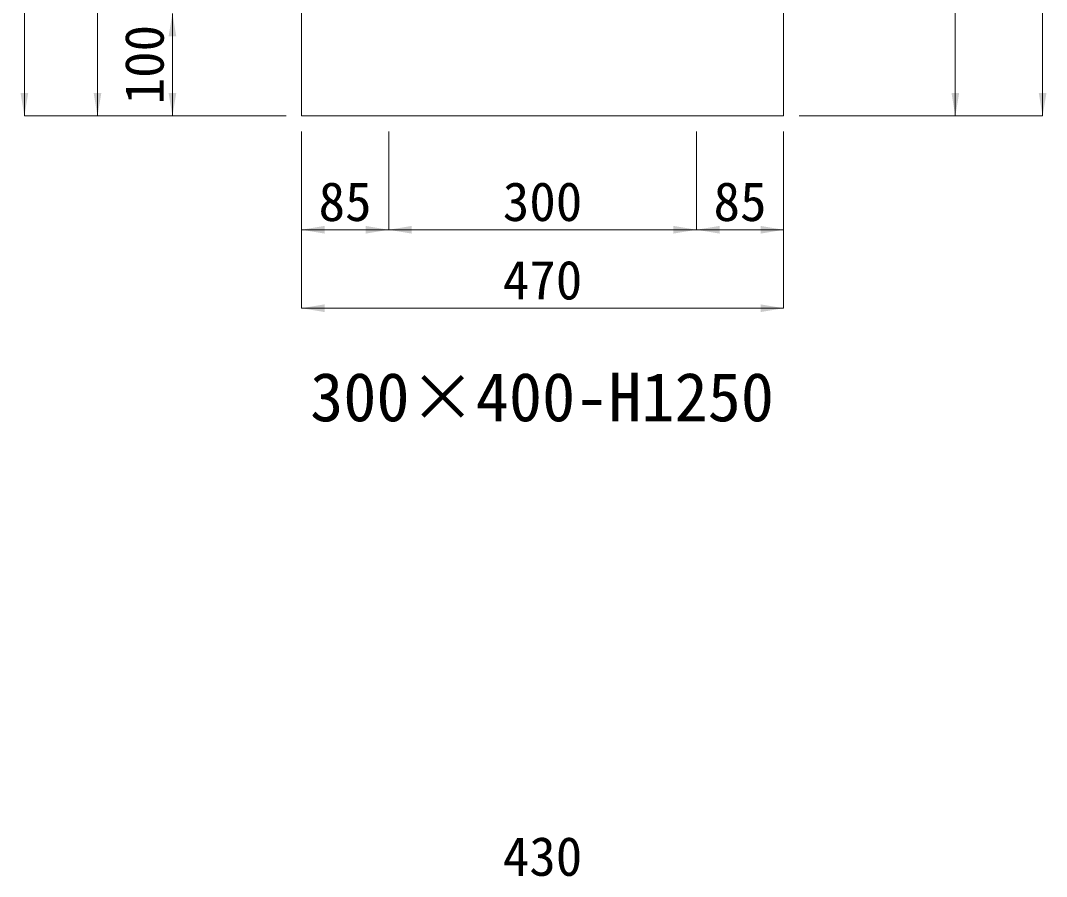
# Model space of a CAD drawing. Units: millimetres at full size. Extents: x -3301 to 90699, y 107523 to 139162.
# Drawn here: x 21643 to 22644, y 115179 to 116013 of the extents above; entities that cross this region are included whole.
import ezdxf
from ezdxf.enums import TextEntityAlignment as Align

# ---------------------------------------------------------------- set-up
doc = ezdxf.new("R2010")
doc.units = ezdxf.units.MM
doc.header["$LTSCALE"] = 21
doc.linetypes.add('USER1', pattern=[1.35, 0.75, -0.6])
for name, color, linetype, lineweight in [('0_2', 7, 'USER1', 9), ('寸法線', 7, 'Continuous', 9), ('本体', 2, 'Continuous', 9)]:
    doc.layers.add(name, color=color, linetype=linetype, lineweight=lineweight)
doc.styles.add('ＭＳ ゴシック', font='')
doc.styles.get('ＭＳ ゴシック').set_extended_font_data('MS Gothic')

# ---------------------------------------------------------------- blocks, each defined once
blk = doc.blocks.new('filled_arrow')
at = {"color": 0, "linetype": 'Continuous', "lineweight": -2}
blk.add_solid([(7.5, 1.25), (0, 0), (7.5, -1.25)], dxfattribs=at)

msp = doc.modelspace()

# ---------------------------------------------------------------- linework, layer by layer
at = {"layer": '寸法線'}
for p, q in [((22639.77, 117312.33), (22639.77, 115920.33)), ((21647.2, 115920.33), (21647.2, 117250.33)), ((22554.67, 115920.33), (22554.67, 117170.33)), ((21718.47, 116770.33), (21718.47, 115920.33)), ((21791.54, 115920.33), (21791.54, 116020.33)), ((21902.31, 115920.33), (21647.2, 115920.33)), ((21902.31, 115920.33), (21718.47, 115920.33)), ((21902.31, 115920.33), (21791.54, 115920.33)), ((22402.31, 115920.33), (22639.77, 115920.33)), ((22402.31, 115920.33), (22554.67, 115920.33)), ((21917.31, 115905.33), (21917.31, 115809.47)), ((21917.31, 115905.33), (21917.31, 115733.03)), ((22002.31, 115905.33), (22002.31, 115809.47)), ((22002.31, 115905.33), (22002.31, 115809.47)), ((22302.31, 115905.33), (22302.31, 115809.47)), ((22302.31, 115905.33), (22302.31, 115809.47)), ((22387.31, 115905.33), (22387.31, 115809.47)), ((22387.31, 115905.33), (22387.31, 115733.03)), ((21917.31, 115809.47), (22002.31, 115809.47)), ((22002.31, 115809.47), (22302.31, 115809.47)), ((22302.31, 115809.47), (22387.31, 115809.47)), ((21917.31, 115733.03), (22387.31, 115733.03))]:
    msp.add_line(p, q, dxfattribs=at)
at = {"layer": '本体', "lineweight": 20}
for p, q in [((21917.31, 117170.33), (21917.31, 115920.33)), ((22387.31, 117170.33), (22387.31, 115920.33)), ((21917.31, 115920.33), (22387.31, 115920.33))]:
    msp.add_line(p, q, dxfattribs=at)

# ---------------------------------------------------------------- block references
at = {"layer": '寸法線', "xscale": 3, "yscale": 3}
for p, rotation in [((21791.54, 116020.33), 270), ((21647.2, 115920.33), 90), ((21718.47, 115920.33), 90), ((21791.54, 115920.33), 90), ((22554.67, 115920.33), 90), ((22639.77, 115920.33), 90), ((22002.31, 115809.47), 180), ((22302.31, 115809.47), 180), ((22387.31, 115809.47), 180), ((22387.31, 115733.03), 180)]:
    msp.add_blockref('filled_arrow', p, dxfattribs=dict(at, rotation=rotation))
for p in [(21917.31, 115809.47), (22002.31, 115809.47), (22302.31, 115809.47), (21917.31, 115733.03)]:
    msp.add_blockref('filled_arrow', p, dxfattribs=at)

# ---------------------------------------------------------------- texts
at = {"layer": '0_2', "style": 'ＭＳ ゴシック'}
msp.add_text('300×400-H1250', height=47.47, dxfattribs=at).set_placement((22151.83, 115646.57), align=Align.MIDDLE_CENTER)
at = {"layer": '寸法線', "style": 'ＭＳ ゴシック'}
msp.add_text('100', height=37.98, rotation=90, dxfattribs=at).set_placement((21764.04, 115970.33), align=Align.MIDDLE_CENTER)
for s, p in [('85', (21959.81, 115836.97)), ('300', (22152.31, 115836.97)), ('85', (22344.81, 115836.97)), ('470', (22152.31, 115760.53)), ('430', (22152.31, 115198.96))]:
    msp.add_text(s, height=37.98, dxfattribs=at).set_placement(p, align=Align.MIDDLE_CENTER)

doc.saveas('drawing.dxf')
